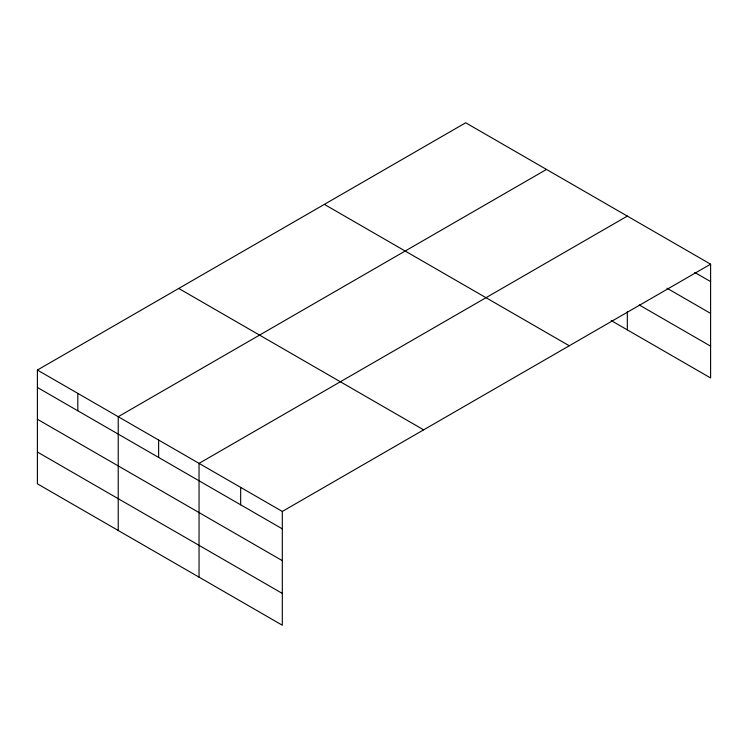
<?xml version="1.0" encoding="UTF-8"?>
<svg xmlns="http://www.w3.org/2000/svg" width="748" height="748" viewBox="0 0 748 748"><rect width="100%" height="100%" fill="white"/><g stroke="black" fill="none" stroke-linecap="round" stroke-linejoin="round"><path stroke-width="1.12" d="M710.6 264.175L465.686 122.775L37.4 370.045L37.4 483.825L282.314 625.225L282.314 511.445L710.6 264.175L710.6 377.955L611.163 320.546M546.508 169.431L118.221 416.701L118.221 530.491M627.329 216.097L199.043 463.367L199.043 577.147M694.742 272.431L710.6 281.585M666.982 288.204L710.6 313.384M639.222 304.95L710.6 346.156M324.351 204.372L569.265 345.772M178.735 288.447L423.649 429.848M37.4 370.045L282.314 511.445M37.4 387.455L282.314 528.855M37.4 419.254L282.314 560.654M37.4 452.026L282.314 593.426M627.329 311.71L627.329 329.877M240.678 487.406L240.678 504.816M158.632 440.039L158.632 457.449M77.811 393.373L77.811 410.783"/></g></svg>
